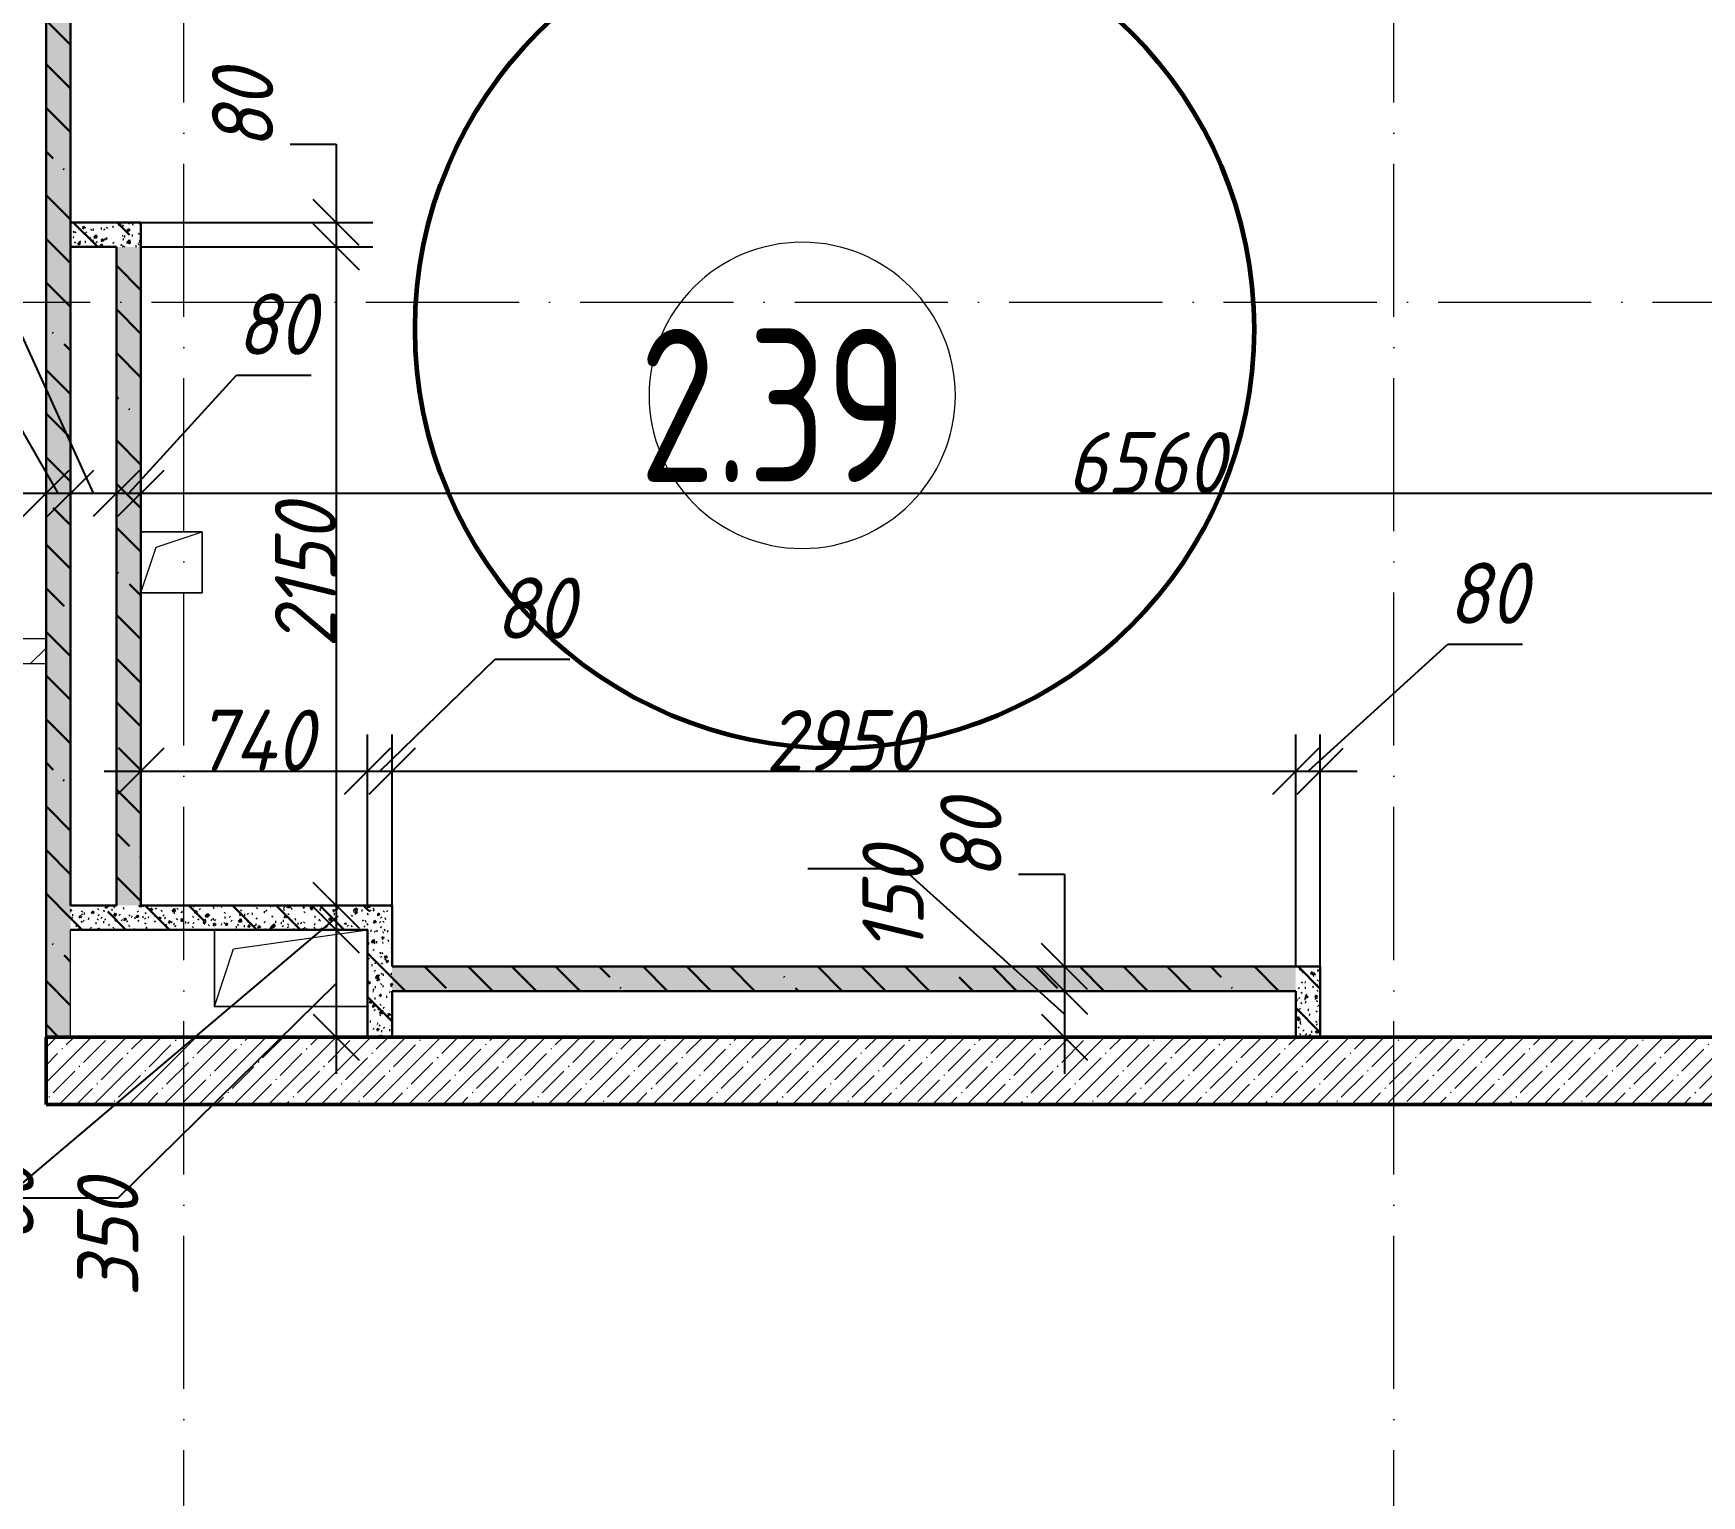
# Model space of a CAD drawing. Header units: millimetres. Extents: x -6064 to 178764, y -5836 to 29924.
# Drawn here: x 94169 to 99615, y 3903 to 8677 of the extents above; entities that cross this region are included whole.
import ezdxf

# ---------------------------------------------------------------- set-up
doc = ezdxf.new("R2010")
doc.units = ezdxf.units.MM
doc.linetypes.add('50_200_ШТРИХ_1Т_ш5_п1_п1_', pattern=[700, 500, -100, 0, -100])
for name, color, linetype, lineweight in [('0) ПГП', 1, 'Continuous', 30), ('A-AREA-IDEN', 7, 'Continuous', 9), ('A-FLOR', 7, 'Continuous', 9), ('A-GENM', 7, 'Continuous', 9), ('A-WALL-3', 7, 'Continuous', 50), ('A-WALL-PATT-1', 7, 'Continuous', 5), ('Оси-1', 7, '50_200_ШТРИХ_1Т_ш5_п1_п1_', 9)]:
    doc.layers.add(name, color=color, linetype=linetype, lineweight=lineweight)
doc.layers.add('A-ANNO-DIMS', color=7, linetype='Continuous')
for name, color, linetype, lineweight, true_color in [('A-WALL-FNSH-3', 7, 'Continuous', 13, 0x008000), ('A-WALL-FNSH-4', 7, 'Continuous', 13, 0x0070df), ('A-WALL-PATT-3', 7, 'Continuous', 5, 0x008000)]:
    doc.layers.add(name, color=color, linetype=linetype, lineweight=lineweight, true_color=true_color)
doc.styles.add('ISOCPEUR_I_2', font='isocpeui.ttf', dxfattribs={"width": 0.9, "height": 200})
doc.styles.add('СПДС', font='ГОСТ тип А.ttf', dxfattribs={"width": 0.9})
doc.dimstyles.new('ISO-2_0_0_9К_СРЕДНИЙ', dxfattribs={"dimscale": 304.8, "dimtxt": 199.196235, "dimasz": 0.492126, "dimexe": 0.393701, "dimexo": 0, "dimgap": 0, "dimtad": 1, "dimdec": 0, "dimzin": 0, "dimdsep": 46, "dimtxsty": 'ISOCPEUR_I_2', "dimblk1": 'OBLIQUE', "dimblk2": 'OBLIQUE', "dimsah": 1, "dimcen": 0.09, "dimdle": 0.393701, "dimazin": 0, "dimtfac": 1, "dimtdec": 4, "dimtix": 1, "dimtmove": 1, "dimatfit": 3, "dimfxl": 1, "dimtvp": 1, "dimtolj": 1, "dimtzin": 0, "dimarcsym": 2})
doc.dimstyles.new('ISO-2_0_0_9К_СРЕДНИЙ_2', dxfattribs={"dimscale": 304.8, "dimtxt": 199.196235, "dimasz": 0.492126, "dimexe": 0.393701, "dimexo": 0, "dimgap": 0, "dimtad": 1, "dimdec": 0, "dimzin": 0, "dimdsep": 46, "dimtxsty": 'ISOCPEUR_I_2', "dimblk1": 'OBLIQUE', "dimblk2": 'OBLIQUE', "dimsah": 1, "dimcen": 0.09, "dimdle": 0.393701, "dimazin": 0, "dimtfac": 1, "dimtdec": 4, "dimtix": 1, "dimtmove": 0, "dimatfit": 3, "dimfxl": 1, "dimtvp": 1, "dimtolj": 1, "dimtzin": 0, "dimarcsym": 2})
pattern_1 = [(50, (0, 0), (72.873764, -6.37607), [7.62, -83.82]), (355, (0, 0), (-14.09699, 76.422444), [6.096, -67.056]), (100.451, (6.07, -0.53), (58.776964, 70.04687), [6.476, -71.236]), (46.184, (0, 20.32), (108.43142, -16.81745), [11.43, -125.73]), (96.636, (9.04, 18.92), (94.961, 98.97089), [9.714, -106.854]), (351.184, (0, 20.32), (94.96227, 98.97018), [9.144, -100.584]), (21, (10.16, 15.24), (60.64565, -40.906537), [7.62, -83.82]), (326, (10.16, 15.24), (24.72083, 73.67493), [6.096, -67.056]), (71.451, (15.214, 11.83), (85.36689, 32.768737), [6.476, -71.236]), (37.5, (0, 0), (1.235525, 33.8224325), [3.353, -62.89, 3.353, -64.719, -67.31]), (37.5, (0, 0), (1.235525, 33.8224325), [-134.315, 3.353, -63.957]), (7.5, (0, 0), (26.728146, 40.072549), [3.353, -35.458, 3.353, -61.366, -25.654]), (7.5, (0, 0), (26.728146, 40.072549), [-103.53, 3.353, -22.301]), (327.5, (-22.657, 0), (54.2363175, -2.292117), [3.353, -22.047, 3.353, -75.895, -105.156]), (327.5, (-22.657, 0), (54.2363175, -2.292117), [-104.648, 3.353, -101.803]), (317.5, (-32.817, 0), (59.25158, 10.17014), [3.353, -29.667, 3.353, -49.276, -74.676]), (317.5, (-32.817, 0), (59.25158, 10.17014), [-85.649, 3.353, -71.323])]
pattern_2 = [(135, (0, 0), (-142.5612, -142.5612), []), (135, (142.56, 0), (-142.5612, -142.5612), [252.016, -50.403, 3.353, -47.05])]

# ---------------------------------------------------------------- blocks, each defined once
blk = doc.blocks.new('AR_Отверстие прямоугольное _в плите_ - AR_Отверстие прямоугольное _в плите_-V75-АР1_1_Кладочный план 2 этажа')
at = {"layer": 'A-GENM'}
for p, q in [((-250, 125), (-250, -125)), ((-187.5, 62.5), (250, 125)), ((-250, -125), (-187.5, 62.5)), ((-250, -125), (250, -125))]:
    blk.add_line(p, q, dxfattribs=at)
blk = doc.blocks.new('AR_Отверстие прямоугольное _в плите_ - AR_Отверстие прямоугольное _в плите_-V80-АР1_1_Кладочный план 2 этажа')
at = {"layer": 'A-GENM'}
for p, q in [((100, 100), (-100, 100)), ((-50, 50), (100, 100)), ((100, -100), (100, 100)), ((-100, -100), (-50, 50)), ((-100, -100), (100, -100))]:
    blk.add_line(p, q, dxfattribs=at)
blk = doc.blocks.new('_Oblique')
at = {"color": 0, "linetype": 'ByBlock', "lineweight": -2}
blk.add_line((-0.5, -0.5), (0.5, 0.5), dxfattribs=at)
blk = doc.blocks.new('DIMBLOCK11-АР1_1_Кладочный план 2 этажа')
at = {"layer": 'A-ANNO-DIMS', "color": 0, "lineweight": -2, "transparency": 16777216}
for p, q in [((92410, 7281.5), (92410, 7055.4)), ((94210, 7281.5), (94210, 7055.4)), ((92290, 7175.4), (94330, 7175.4))]:
    blk.add_line(p, q, dxfattribs=at)
at = {"layer": 'Defpoints', "color": 0, "transparency": 16777216}
for p in [(92410, 7281.5), (94210, 7281.5), (94210, 7175.4)]:
    blk.add_point(p, dxfattribs=at)
at = {"layer": 'A-ANNO-DIMS', "color": 0, "lineweight": -2, "transparency": 16777216, "xscale": 150, "yscale": 150, "zscale": 150, "rotation": 180}
blk.add_blockref('_Oblique', (92410, 7175.4), dxfattribs=at)
at = {"layer": 'A-ANNO-DIMS', "color": 0, "lineweight": -2, "transparency": 16777216, "xscale": 150, "yscale": 150, "zscale": 150}
blk.add_blockref('_Oblique', (94210, 7175.4), dxfattribs=at)
at = {"layer": 'A-ANNO-DIMS', "color": 0, "transparency": 16777216, "insert": (93310, 7275.4), "char_height": 200, "width": 560.814, "attachment_point": 5, "style": 'ISOCPEUR_I_2'}
blk.add_mtext('\\A1;1800', dxfattribs=at)
blk = doc.blocks.new('DIMBLOCK12-АР1_1_Кладочный план 2 этажа')
at = {"layer": 'A-ANNO-DIMS', "color": 0, "lineweight": -2, "transparency": 16777216}
for p, q in [((94007.9, 7597.1), (93764.1, 7597.1)), ((94250, 7175.4), (94007.9, 7597.1)), ((94210, 7281.5), (94210, 7055.4)), ((94290, 7281.5), (94290, 7055.4)), ((94090, 7175.4), (94410, 7175.4))]:
    blk.add_line(p, q, dxfattribs=at)
at = {"layer": 'Defpoints', "color": 0, "transparency": 16777216}
for p in [(94210, 7281.5), (94290, 7281.5), (94290, 7175.4)]:
    blk.add_point(p, dxfattribs=at)
at = {"layer": 'A-ANNO-DIMS', "color": 0, "lineweight": -2, "transparency": 16777216, "xscale": 150, "yscale": 150, "zscale": 150, "rotation": 180}
blk.add_blockref('_Oblique', (94210, 7175.4), dxfattribs=at)
at = {"layer": 'A-ANNO-DIMS', "color": 0, "lineweight": -2, "transparency": 16777216, "xscale": 150, "yscale": 150, "zscale": 150}
blk.add_blockref('_Oblique', (94290, 7175.4), dxfattribs=at)
at = {"layer": 'A-ANNO-DIMS', "color": 0, "transparency": 16777216, "insert": (93704.5, 7863.8), "char_height": 200, "width": 303.391, "attachment_point": 1, "line_spacing_factor": 1.149209, "style": 'ISOCPEUR_I_2'}
blk.add_mtext('\\A1;80', dxfattribs=at)
blk = doc.blocks.new('DIMBLOCK13-АР1_1_Кладочный план 2 этажа')
at = {"layer": 'A-ANNO-DIMS', "color": 0, "lineweight": -2, "transparency": 16777216}
for p, q in [((94005.6, 7968), (93693.9, 7968)), ((94365, 7175.4), (94005.6, 7968)), ((94290, 7281.5), (94290, 7055.4)), ((94440, 7281.5), (94440, 7055.4)), ((94170, 7175.4), (94560, 7175.4))]:
    blk.add_line(p, q, dxfattribs=at)
at = {"layer": 'Defpoints', "color": 0, "transparency": 16777216}
for p in [(94290, 7281.5), (94440, 7281.5), (94440, 7175.4)]:
    blk.add_point(p, dxfattribs=at)
at = {"layer": 'A-ANNO-DIMS', "color": 0, "lineweight": -2, "transparency": 16777216, "xscale": 150, "yscale": 150, "zscale": 150, "rotation": 180}
blk.add_blockref('_Oblique', (94290, 7175.4), dxfattribs=at)
at = {"layer": 'A-ANNO-DIMS', "color": 0, "lineweight": -2, "transparency": 16777216, "xscale": 150, "yscale": 150, "zscale": 150}
blk.add_blockref('_Oblique', (94440, 7175.4), dxfattribs=at)
at = {"layer": 'A-ANNO-DIMS', "color": 0, "transparency": 16777216, "insert": (93596.5, 8234.7), "char_height": 200, "width": 409.118, "attachment_point": 1, "line_spacing_factor": 1.149209, "style": 'ISOCPEUR_I_2'}
blk.add_mtext('\\A1;150', dxfattribs=at)
blk = doc.blocks.new('DIMBLOCK14-АР1_1_Кладочный план 2 этажа')
at = {"layer": 'A-ANNO-DIMS', "color": 0, "lineweight": -2, "transparency": 16777216}
for p, q in [((94480, 7175.4), (94832.2, 7561.1)), ((94832.2, 7561.1), (95076, 7561.1)), ((94440, 7281.5), (94440, 7055.4)), ((94520, 7281.5), (94520, 7055.4)), ((94320, 7175.4), (94640, 7175.4))]:
    blk.add_line(p, q, dxfattribs=at)
at = {"layer": 'Defpoints', "color": 0, "transparency": 16777216}
for p in [(94440, 7281.5), (94520, 7281.5), (94520, 7175.4)]:
    blk.add_point(p, dxfattribs=at)
at = {"layer": 'A-ANNO-DIMS', "color": 0, "lineweight": -2, "transparency": 16777216, "xscale": 150, "yscale": 150, "zscale": 150, "rotation": 180}
blk.add_blockref('_Oblique', (94440, 7175.4), dxfattribs=at)
at = {"layer": 'A-ANNO-DIMS', "color": 0, "lineweight": -2, "transparency": 16777216, "xscale": 150, "yscale": 150, "zscale": 150}
blk.add_blockref('_Oblique', (94520, 7175.4), dxfattribs=at)
at = {"layer": 'A-ANNO-DIMS', "color": 0, "transparency": 16777216, "insert": (94832.2, 7827.8), "char_height": 200, "width": 303.391, "attachment_point": 1, "line_spacing_factor": 1.149209, "style": 'ISOCPEUR_I_2'}
blk.add_mtext('\\A1;80', dxfattribs=at)
blk = doc.blocks.new('DIMBLOCK15-АР1_1_Кладочный план 2 этажа')
at = {"layer": 'A-ANNO-DIMS', "color": 0, "lineweight": -2, "transparency": 16777216}
for p, q in [((94520, 7281.5), (94520, 7055.4)), ((101080, 7281.5), (101080, 7055.4)), ((94400, 7175.4), (101200, 7175.4))]:
    blk.add_line(p, q, dxfattribs=at)
at = {"layer": 'Defpoints', "color": 0, "transparency": 16777216}
for p in [(94520, 7281.5), (101080, 7281.5), (101080, 7175.4)]:
    blk.add_point(p, dxfattribs=at)
at = {"layer": 'A-ANNO-DIMS', "color": 0, "lineweight": -2, "transparency": 16777216, "xscale": 150, "yscale": 150, "zscale": 150, "rotation": 180}
blk.add_blockref('_Oblique', (94520, 7175.4), dxfattribs=at)
at = {"layer": 'A-ANNO-DIMS', "color": 0, "lineweight": -2, "transparency": 16777216, "xscale": 150, "yscale": 150, "zscale": 150}
blk.add_blockref('_Oblique', (101080, 7175.4), dxfattribs=at)
at = {"layer": 'A-ANNO-DIMS', "color": 0, "transparency": 16777216, "insert": (97800, 7275.4), "char_height": 200, "width": 606.782, "attachment_point": 5, "style": 'ISOCPEUR_I_2'}
blk.add_mtext('\\A1;6560', dxfattribs=at)
blk = doc.blocks.new('DIMBLOCK19-АР1_1_Кладочный план 2 этажа')
at = {"layer": 'A-ANNO-DIMS', "color": 0, "lineweight": -2, "transparency": 16777216}
for p, q in [((94520, 6373.8), (94520, 6147.7)), ((95260, 5833), (95260, 6387.7)), ((94400, 6267.7), (95380, 6267.7))]:
    blk.add_line(p, q, dxfattribs=at)
at = {"layer": 'Defpoints', "color": 0, "transparency": 16777216}
for p in [(94520, 6373.8), (95260, 6267.7), (95260, 5833)]:
    blk.add_point(p, dxfattribs=at)
at = {"layer": 'A-ANNO-DIMS', "color": 0, "lineweight": -2, "transparency": 16777216, "xscale": 150, "yscale": 150, "zscale": 150, "rotation": 180}
blk.add_blockref('_Oblique', (94520, 6267.7), dxfattribs=at)
at = {"layer": 'A-ANNO-DIMS', "color": 0, "lineweight": -2, "transparency": 16777216, "xscale": 150, "yscale": 150, "zscale": 150}
blk.add_blockref('_Oblique', (95260, 6267.7), dxfattribs=at)
at = {"layer": 'A-ANNO-DIMS', "color": 0, "transparency": 16777216, "insert": (94890, 6369), "char_height": 200, "width": 473.474, "attachment_point": 5, "style": 'ISOCPEUR_I_2'}
blk.add_mtext('\\A1;740', dxfattribs=at)
blk = doc.blocks.new('DIMBLOCK20-АР1_1_Кладочный план 2 этажа')
at = {"layer": 'A-ANNO-DIMS', "color": 0, "lineweight": -2, "transparency": 16777216}
for p, q in [((95300, 6267.7), (95676, 6633.7)), ((95676, 6633.7), (95919.8, 6633.7)), ((95260, 5833), (95260, 6387.7)), ((95340, 5830), (95340, 6387.7)), ((95140, 6267.7), (95460, 6267.7))]:
    blk.add_line(p, q, dxfattribs=at)
at = {"layer": 'Defpoints', "color": 0, "transparency": 16777216}
for p in [(95340, 6267.7), (95260, 5833), (95340, 5830)]:
    blk.add_point(p, dxfattribs=at)
at = {"layer": 'A-ANNO-DIMS', "color": 0, "lineweight": -2, "transparency": 16777216, "xscale": 150, "yscale": 150, "zscale": 150, "rotation": 180}
blk.add_blockref('_Oblique', (95260, 6267.7), dxfattribs=at)
at = {"layer": 'A-ANNO-DIMS', "color": 0, "lineweight": -2, "transparency": 16777216, "xscale": 150, "yscale": 150, "zscale": 150}
blk.add_blockref('_Oblique', (95340, 6267.7), dxfattribs=at)
at = {"layer": 'A-ANNO-DIMS', "color": 0, "transparency": 16777216, "insert": (95676, 6900.4), "char_height": 200, "width": 303.391, "attachment_point": 1, "line_spacing_factor": 1.149209, "style": 'ISOCPEUR_I_2'}
blk.add_mtext('\\A1;80', dxfattribs=at)
blk = doc.blocks.new('DIMBLOCK21-АР1_1_Кладочный план 2 этажа')
at = {"layer": 'A-ANNO-DIMS', "color": 0, "lineweight": -2, "transparency": 16777216}
for p, q in [((95340, 5830), (95340, 6387.7)), ((98290, 5633), (98290, 6387.7)), ((95220, 6267.7), (98410, 6267.7))]:
    blk.add_line(p, q, dxfattribs=at)
at = {"layer": 'Defpoints', "color": 0, "transparency": 16777216}
for p in [(98290, 6267.7), (95340, 5830), (98290, 5633)]:
    blk.add_point(p, dxfattribs=at)
at = {"layer": 'A-ANNO-DIMS', "color": 0, "lineweight": -2, "transparency": 16777216, "xscale": 150, "yscale": 150, "zscale": 150, "rotation": 180}
blk.add_blockref('_Oblique', (95340, 6267.7), dxfattribs=at)
at = {"layer": 'A-ANNO-DIMS', "color": 0, "lineweight": -2, "transparency": 16777216, "xscale": 150, "yscale": 150, "zscale": 150}
blk.add_blockref('_Oblique', (98290, 6267.7), dxfattribs=at)
at = {"layer": 'A-ANNO-DIMS', "color": 0, "transparency": 16777216, "insert": (96815, 6367.7), "char_height": 200, "width": 606.782, "attachment_point": 5, "style": 'ISOCPEUR_I_2'}
blk.add_mtext('\\A1;2950', dxfattribs=at)
blk = doc.blocks.new('DIMBLOCK22-АР1_1_Кладочный план 2 этажа')
at = {"layer": 'A-ANNO-DIMS', "color": 0, "lineweight": -2, "transparency": 16777216}
for p, q in [((98330, 6267.7), (98786.8, 6682.5)), ((98786.8, 6682.5), (99030.7, 6682.5)), ((98290, 5633), (98290, 6387.7)), ((98370, 5630), (98370, 6387.7)), ((98170, 6267.7), (98490, 6267.7))]:
    blk.add_line(p, q, dxfattribs=at)
at = {"layer": 'Defpoints', "color": 0, "transparency": 16777216}
for p in [(98370, 6267.7), (98290, 5633), (98370, 5630)]:
    blk.add_point(p, dxfattribs=at)
at = {"layer": 'A-ANNO-DIMS', "color": 0, "lineweight": -2, "transparency": 16777216, "xscale": 150, "yscale": 150, "zscale": 150, "rotation": 180}
blk.add_blockref('_Oblique', (98290, 6267.7), dxfattribs=at)
at = {"layer": 'A-ANNO-DIMS', "color": 0, "lineweight": -2, "transparency": 16777216, "xscale": 150, "yscale": 150, "zscale": 150}
blk.add_blockref('_Oblique', (98370, 6267.7), dxfattribs=at)
at = {"layer": 'A-ANNO-DIMS', "color": 0, "transparency": 16777216, "insert": (98786.8, 6949.2), "char_height": 200, "width": 303.391, "attachment_point": 1, "line_spacing_factor": 1.149209, "style": 'ISOCPEUR_I_2'}
blk.add_mtext('\\A1;80', dxfattribs=at)
blk = doc.blocks.new('DIMBLOCK23-АР1_1_Кладочный план 2 этажа')
at = {"layer": 'A-ANNO-DIMS', "color": 0, "lineweight": -2, "transparency": 16777216}
for p, q in [((95007.1, 8315.8), (95157.1, 8315.8)), ((95157.1, 8315.8), (95157.1, 8060)), ((95157.1, 8180), (95157.1, 7860)), ((94520, 8060), (95277.1, 8060)), ((94523, 7980), (95277.1, 7980))]:
    blk.add_line(p, q, dxfattribs=at)
at = {"layer": 'Defpoints', "color": 0, "transparency": 16777216}
for p in [(94520, 8060), (94523, 7980), (95157.1, 7980)]:
    blk.add_point(p, dxfattribs=at)
at = {"layer": 'A-ANNO-DIMS', "color": 0, "lineweight": -2, "transparency": 16777216, "xscale": 150, "yscale": 150, "zscale": 150}
for p, rotation in [((95157.1, 8060), 90), ((95157.1, 7980), 270)]:
    blk.add_blockref('_Oblique', p, dxfattribs=dict(at, rotation=rotation))
at = {"layer": 'A-ANNO-DIMS', "color": 0, "transparency": 16777216, "insert": (94751.9, 8297.5), "char_height": 200, "width": 303.391, "attachment_point": 1, "rotation": 90, "line_spacing_factor": 1.149209, "style": 'ISOCPEUR_I_2'}
blk.add_mtext('\\A1;80', dxfattribs=at)
blk = doc.blocks.new('DIMBLOCK24-АР1_1_Кладочный план 2 этажа')
at = {"layer": 'A-ANNO-DIMS', "color": 0, "lineweight": -2, "transparency": 16777216}
for p, q in [((95157.1, 8100), (95157.1, 5710)), ((94523, 7980), (95277.1, 7980)), ((95260.1, 5830), (95037.1, 5830))]:
    blk.add_line(p, q, dxfattribs=at)
at = {"layer": 'Defpoints', "color": 0, "transparency": 16777216}
for p in [(94523, 7980), (95157.1, 5830), (95260.1, 5830)]:
    blk.add_point(p, dxfattribs=at)
at = {"layer": 'A-ANNO-DIMS', "color": 0, "lineweight": -2, "transparency": 16777216, "xscale": 150, "yscale": 150, "zscale": 150}
for p, rotation in [((95157.1, 7980), 90), ((95157.1, 5830), 270)]:
    blk.add_blockref('_Oblique', p, dxfattribs=dict(at, rotation=rotation))
at = {"layer": 'A-ANNO-DIMS', "color": 0, "transparency": 16777216, "insert": (95057.1, 6905), "char_height": 200, "width": 560.814, "attachment_point": 5, "rotation": 90, "style": 'ISOCPEUR_I_2'}
blk.add_mtext('\\A1;2150', dxfattribs=at)
blk = doc.blocks.new('DIMBLOCK25-АР1_1_Кладочный план 2 этажа')
at = {"layer": 'A-ANNO-DIMS', "color": 0, "lineweight": -2, "transparency": 16777216}
for p, q in [((95157.1, 5950), (95157.1, 5630)), ((95260.1, 5830), (95037.1, 5830)), ((95157.1, 5790), (94103.6, 4899)), ((95260.1, 5750), (95037.1, 5750)), ((94103.6, 4899), (93859.8, 4899))]:
    blk.add_line(p, q, dxfattribs=at)
at = {"layer": 'Defpoints', "color": 0, "transparency": 16777216}
for p in [(95260.1, 5830), (95157.1, 5750), (95260.1, 5750)]:
    blk.add_point(p, dxfattribs=at)
at = {"layer": 'A-ANNO-DIMS', "color": 0, "lineweight": -2, "transparency": 16777216, "xscale": 150, "yscale": 150, "zscale": 150}
for p, rotation in [((95157.1, 5830), 90), ((95157.1, 5750), 270)]:
    blk.add_blockref('_Oblique', p, dxfattribs=dict(at, rotation=rotation))
at = {"layer": 'A-ANNO-DIMS', "color": 0, "transparency": 16777216, "insert": (93970.3, 4729), "char_height": 200, "width": 303.391, "attachment_point": 1, "rotation": 90, "line_spacing_factor": 1.149209, "style": 'ISOCPEUR_I_2'}
blk.add_mtext('\\A1;80', dxfattribs=at)
blk = doc.blocks.new('DIMBLOCK26-АР1_1_Кладочный план 2 этажа')
at = {"layer": 'A-ANNO-DIMS', "color": 0, "lineweight": -2, "transparency": 16777216}
for p, q in [((95157.1, 5870), (95157.1, 5280)), ((95260.1, 5750), (95037.1, 5750)), ((95157.1, 5575), (94444.9, 4873.7)), ((95263.2, 5400), (95037.1, 5400)), ((94444.9, 4873.7), (94062.6, 4873.7))]:
    blk.add_line(p, q, dxfattribs=at)
at = {"layer": 'Defpoints', "color": 0, "transparency": 16777216}
for p in [(95260.1, 5750), (95157.1, 5400), (95263.2, 5400)]:
    blk.add_point(p, dxfattribs=at)
at = {"layer": 'A-ANNO-DIMS', "color": 0, "lineweight": -2, "transparency": 16777216, "xscale": 150, "yscale": 150, "zscale": 150}
for p, rotation in [((95157.1, 5750), 90), ((95157.1, 5400), 270)]:
    blk.add_blockref('_Oblique', p, dxfattribs=dict(at, rotation=rotation))
at = {"layer": 'A-ANNO-DIMS', "color": 0, "transparency": 16777216, "insert": (94311.6, 4552), "char_height": 200, "width": 455.087, "attachment_point": 1, "rotation": 90, "line_spacing_factor": 1.149209, "style": 'ISOCPEUR_I_2'}
blk.add_mtext('\\A1;350', dxfattribs=at)
blk = doc.blocks.new('DIMBLOCK517-АР1_1_Кладочный план 2 этажа')
at = {"layer": 'A-ANNO-DIMS', "color": 0, "lineweight": -2, "transparency": 16777216}
for p, q in [((97384.7, 5932), (97534.7, 5932)), ((97534.7, 5932), (97534.7, 5630)), ((97534.7, 5750), (97534.7, 5430)), ((97640.8, 5630), (97414.7, 5630)), ((97640.8, 5550), (97414.7, 5550))]:
    blk.add_line(p, q, dxfattribs=at)
at = {"layer": 'Defpoints', "color": 0, "transparency": 16777216}
for p in [(97640.8, 5630), (97534.7, 5550), (97640.8, 5550)]:
    blk.add_point(p, dxfattribs=at)
at = {"layer": 'A-ANNO-DIMS', "color": 0, "lineweight": -2, "transparency": 16777216, "xscale": 150, "yscale": 150, "zscale": 150}
for p, rotation in [((97534.7, 5630), 90), ((97534.7, 5550), 270)]:
    blk.add_blockref('_Oblique', p, dxfattribs=dict(at, rotation=rotation))
at = {"layer": 'A-ANNO-DIMS', "color": 0, "transparency": 16777216, "insert": (97129.5, 5913.7), "char_height": 200, "width": 303.391, "attachment_point": 1, "rotation": 90, "line_spacing_factor": 1.149209, "style": 'ISOCPEUR_I_2'}
blk.add_mtext('\\A1;80', dxfattribs=at)
blk = doc.blocks.new('DIMBLOCK518-АР1_1_Кладочный план 2 этажа')
at = {"layer": 'A-ANNO-DIMS', "color": 0, "lineweight": -2, "transparency": 16777216}
for p, q in [((97008.6, 5949), (96696.9, 5949)), ((97534.7, 5475), (97008.6, 5949)), ((97534.7, 5670), (97534.7, 5280)), ((97640.8, 5550), (97414.7, 5550)), ((97640.8, 5400), (97414.7, 5400))]:
    blk.add_line(p, q, dxfattribs=at)
at = {"layer": 'Defpoints', "color": 0, "transparency": 16777216}
for p in [(97640.8, 5550), (97534.7, 5400), (97640.8, 5400)]:
    blk.add_point(p, dxfattribs=at)
at = {"layer": 'A-ANNO-DIMS', "color": 0, "lineweight": -2, "transparency": 16777216, "xscale": 150, "yscale": 150, "zscale": 150}
for p, rotation in [((97534.7, 5550), 90), ((97534.7, 5400), 270)]:
    blk.add_blockref('_Oblique', p, dxfattribs=dict(at, rotation=rotation))
at = {"layer": 'A-ANNO-DIMS', "color": 0, "transparency": 16777216, "insert": (96875.3, 5673.2), "char_height": 200, "width": 409.118, "attachment_point": 1, "rotation": 90, "line_spacing_factor": 1.149209, "style": 'ISOCPEUR_I_2'}
blk.add_mtext('\\A1;150', dxfattribs=at)
blk = doc.blocks.new('Марка_Помещения - Номер-25198446-Объем проектирования 2 этажа')
at = {"layer": 'A-AREA-IDEN'}
for start, end in [(360, 180), (180, 360)]:
    blk.add_arc((0, 0), 2.5, start, end, dxfattribs=at)

msp = doc.modelspace()

# ---------------------------------------------------------------- hatches: boundary and pattern name
at = {"layer": '0) ПГП'}
h = msp.add_hatch(dxfattribs=at)
h.set_pattern_fill('FP_25', color=256, style=0, pattern_type=2)
h.set_pattern_definition(pattern_1)
h.paths.add_polyline_path([(94210, 5400), (94290, 5400), (94290, 10380), (94210, 10380), (94210, 6533.9)], flags=0)
h = msp.add_hatch(dxfattribs=at)
h.set_pattern_fill('FP_26', color=256, style=0, pattern_type=2)
h.set_pattern_definition(pattern_2)
h.paths.add_polyline_path([(94210, 5400), (94290, 5400), (94290, 10380), (94210, 10380), (94210, 6533.9)], flags=0)
h = msp.add_hatch(dxfattribs=at)
h.set_pattern_fill('FP_25', color=256, style=0, pattern_type=2)
h.set_pattern_definition(pattern_1)
h.paths.add_polyline_path([(94520, 7980), (94520, 8060), (94290, 8060), (94290, 7980), (94440, 7980)], flags=0)
h = msp.add_hatch(dxfattribs=at)
h.set_pattern_fill('FP_26', color=256, style=0, pattern_type=2)
h.set_pattern_definition(pattern_2)
h.paths.add_polyline_path([(94520, 7980), (94520, 8060), (94290, 8060), (94290, 7980), (94440, 7980)], flags=0)
h = msp.add_hatch(dxfattribs=at)
h.set_pattern_fill('FP_25', color=256, style=0, pattern_type=2)
h.set_pattern_definition(pattern_1)
h.paths.add_polyline_path([(94440, 5830), (94520, 5830), (94520, 7980), (94440, 7980), (94440, 6533.9)], flags=0)
h = msp.add_hatch(dxfattribs=at)
h.set_pattern_fill('FP_26', color=256, style=0, pattern_type=2)
h.set_pattern_definition(pattern_2)
h.paths.add_polyline_path([(94440, 5830), (94520, 5830), (94520, 7980), (94440, 7980), (94440, 6533.9)], flags=0)
h = msp.add_hatch(dxfattribs=at)
h.set_pattern_fill('FP_25', color=256, style=0, pattern_type=2)
h.set_pattern_definition(pattern_1)
h.paths.add_polyline_path([(94290, 5750), (95260, 5750), (95260, 5830), (94290, 5830)], flags=0)
h = msp.add_hatch(dxfattribs=at)
h.set_pattern_fill('FP_26', color=256, style=0, pattern_type=2)
h.set_pattern_definition(pattern_2)
h.paths.add_polyline_path([(94290, 5750), (95260, 5750), (95260, 5830), (94290, 5830)], flags=0)
h = msp.add_hatch(dxfattribs=at)
h.set_pattern_fill('FP_25', color=256, style=0, pattern_type=2)
h.set_pattern_definition(pattern_1)
h.paths.add_polyline_path([(95340, 5400), (95340, 5830), (95260, 5830), (95260, 5400)], flags=0)
h = msp.add_hatch(dxfattribs=at)
h.set_pattern_fill('FP_26', color=256, style=0, pattern_type=2)
h.set_pattern_definition(pattern_2)
h.paths.add_polyline_path([(95340, 5400), (95340, 5830), (95260, 5830), (95260, 5400)], flags=0)
h = msp.add_hatch(dxfattribs=at)
h.set_pattern_fill('FP_25', color=256, style=0, pattern_type=2)
h.set_pattern_definition(pattern_1)
h.paths.add_polyline_path([(95340, 5550), (98290, 5550), (98290, 5630), (95340, 5630)], flags=0)
h = msp.add_hatch(dxfattribs=at)
h.set_pattern_fill('FP_26', color=256, style=0, pattern_type=2)
h.set_pattern_definition(pattern_2)
h.paths.add_polyline_path([(95340, 5550), (98290, 5550), (98290, 5630), (95340, 5630)], flags=0)
h = msp.add_hatch(dxfattribs=at)
h.set_pattern_fill('FP_25', color=256, style=0, pattern_type=2)
h.set_pattern_definition(pattern_1)
h.paths.add_polyline_path([(98370, 5400), (98370, 5630), (98290, 5630), (98290, 5400)], flags=0)
h = msp.add_hatch(dxfattribs=at)
h.set_pattern_fill('FP_26', color=256, style=0, pattern_type=2)
h.set_pattern_definition(pattern_2)
h.paths.add_polyline_path([(98370, 5400), (98370, 5630), (98290, 5630), (98290, 5400)], flags=0)
at = {"layer": 'A-WALL-PATT-1'}
h = msp.add_hatch(dxfattribs=at)
h.set_pattern_fill('FP_7', color=256, style=0, pattern_type=2)
h.set_pattern_definition([(45, (0, 0), (-57.024626, 57.024626), []), (45, (57.025, 0), (-57.024626, 57.024626), [100.806, -20.161, 3.353, -16.808])])
h.paths.add_polyline_path([(96433.1, 5180), (99720, 5180), (99720, 5400), (94210, 5400), (94210, 5180)], flags=0)
h.paths.add_polyline_path([(101610, 5180), (101610, 5400), (100770, 5400), (100770, 5180)], flags=0)
at = {"layer": 'A-WALL-PATT-3'}
h = msp.add_hatch(dxfattribs=at)
h.set_pattern_fill('FP_24', color=256, style=0, pattern_type=2)
h.set_pattern_definition([(45, (0, 0), (-70.71068, 70.71068), [])])
h.paths.add_polyline_path([(94210, 6620), (94210, 6700), (93450, 6700), (93450, 6692.6), (93414.5, 6692.6), (93414.5, 6627.4), (93450, 6627.4), (93450, 6620)], flags=0)
h.paths.add_polyline_path([(92030, 6620), (92420, 6620), (92420, 6627.4), (92455.5, 6627.4), (92455.5, 6692.6), (92420, 6692.6), (92420, 6700), (92030, 6700)], flags=0)

# ---------------------------------------------------------------- linework, layer by layer
at = {"color": 6, "lineweight": 60}
msp.add_circle((96784.4, 7712.1), 1369.4, dxfattribs=at)
at = {"layer": '0) ПГП'}
for p, q in [((94210, 10380), (94210, 5400)), ((94290, 5830), (94290, 10000)), ((94520, 8060), (94290, 8060)), ((94520, 5830), (94520, 8060)), ((94290, 7980), (94440, 7980)), ((94440, 7980), (94440, 5830)), ((94440, 5830), (94290, 5830)), ((95340, 5830), (94520, 5830)), ((95340, 5630), (95340, 5830)), ((94290, 5750), (95260, 5750)), ((95260, 5750), (95260, 5400)), ((98370, 5630), (95340, 5630)), ((98370, 5400), (98370, 5630)), ((95340, 5550), (98290, 5550)), ((95340, 5400), (95340, 5550)), ((98290, 5550), (98290, 5400))]:
    msp.add_line(p, q, dxfattribs=at)
at = {"layer": 'A-FLOR'}
for p, q in [((94520, 7050), (94720, 7050)), ((94720, 7050), (94720, 6850)), ((94720, 6850), (94520, 6850)), ((94760, 5500), (94760, 5750)), ((95260, 5500), (94760, 5500))]:
    msp.add_line(p, q, dxfattribs=at)
at = {"layer": 'A-WALL-3'}
for p, q in [((99720, 5400), (94210, 5400)), ((94210, 5400), (94210, 5180)), ((94210, 5180), (99720, 5180))]:
    msp.add_line(p, q, dxfattribs=at)
at = {"layer": 'A-WALL-FNSH-3'}
for p, q in [((94210, 6700), (93450, 6700)), ((93450, 6620), (94210, 6620))]:
    msp.add_line(p, q, dxfattribs=at)
at = {"layer": 'A-WALL-FNSH-4'}
msp.add_line((94290, 5400), (94290, 5750), dxfattribs=at)
at = {"layer": 'Оси-1'}
for p, q in [((94660, -4150), (94660, 28636.9)), ((98610, -4150), (98610, 28636.9)), ((-4160, 7800), (125951.6, 7800))]:
    msp.add_line(p, q, dxfattribs=at)

# ---------------------------------------------------------------- block references
at = {"layer": '0) ПГП'}
msp.add_blockref('AR_Отверстие прямоугольное _в плите_ - AR_Отверстие прямоугольное _в плите_-V75-АР1_1_Кладочный план 2 этажа', (95010, 5625), dxfattribs=at)
at = {"layer": 'A-AREA-IDEN', "xscale": 199.9999999999999, "yscale": 199.9999999999999, "zscale": 199.9999999999999}
msp.add_blockref('Марка_Помещения - Номер-25198446-Объем проектирования 2 этажа', (96678.7, 7495.3), dxfattribs=at)
at = {"layer": 'A-GENM'}
msp.add_blockref('AR_Отверстие прямоугольное _в плите_ - AR_Отверстие прямоугольное _в плите_-V80-АР1_1_Кладочный план 2 этажа', (94620, 6950), dxfattribs=at)

# ---------------------------------------------------------------- texts
at = {"layer": 'A-AREA-IDEN', "insert": (96147.3, 7712.4), "char_height": 500, "width": 1327.594, "attachment_point": 1, "style": 'СПДС'}
msp.add_mtext('2.39', dxfattribs=at)

# ---------------------------------------------------------------- dimensions: what is measured, and where the dimension line sits
at = {"layer": 'A-ANNO-DIMS'}
for base, p1, p2, override, picture, middle in [((95157.1, 7980), (94520, 8060), (94523, 7980), {"dimpost": '<>', "dimfxl": 80.058043}, 'DIMBLOCK23-АР1_1_Кладочный план 2 этажа', (95029.2, 8315.8)), ((97534.7, 5550), (97640.8, 5630), (97640.8, 5550), {"dimpost": '<>', "dimfxl": 80}, 'DIMBLOCK517-АР1_1_Кладочный план 2 этажа', (97406.8, 5932)), ((97534.7, 5400), (97640.8, 5550), (97640.8, 5400), {"dimpost": '<>', "dimfxl": 149.999958}, 'DIMBLOCK518-АР1_1_Кладочный план 2 этажа', (97008.6, 5949)), ((95157.1, 5750), (95260.1, 5830), (95260.1, 5750), {"dimpost": '<>', "dimfxl": 80}, 'DIMBLOCK25-АР1_1_Кладочный план 2 этажа', (94103.6, 4899)), ((95157.1, 5400), (95260.1, 5750), (95263.2, 5400), {"dimpost": '<>', "dimfxl": 350.013272}, 'DIMBLOCK26-АР1_1_Кладочный план 2 этажа', (94444.9, 4873.7))]:
    dim = msp.add_linear_dim(base=base, p1=p1, p2=p2, angle=90, dimstyle='ISO-2_0_0_9К_СРЕДНИЙ', override=override, dxfattribs=at)
    dim.commit()
    dim.dimension.update_dxf_attribs({"geometry": picture, "text_midpoint": middle, "dimtype": 160, "text_rotation": 90})
for base, p1, p2, override, picture, middle in [((94440, 7175.4), (94290, 7281.5), (94440, 7281.5), {"dimpost": '<>', "dimfxl": 150.00006}, 'DIMBLOCK13-АР1_1_Кладочный план 2 этажа', (94005.6, 7968)), ((94290, 7175.4), (94210, 7281.5), (94290, 7281.5), {"dimpost": '<>', "dimfxl": 80}, 'DIMBLOCK12-АР1_1_Кладочный план 2 этажа', (94007.9, 7597.1)), ((94520, 7175.4), (94440, 7281.5), (94520, 7281.5), {"dimpost": '<>', "dimfxl": 80}, 'DIMBLOCK14-АР1_1_Кладочный план 2 этажа', (94832.2, 7561.1)), ((98370, 6267.7), (98290, 5633), (98370, 5630), {"dimpost": '<>', "dimfxl": 80.058043}, 'DIMBLOCK22-АР1_1_Кладочный план 2 этажа', (98786.8, 6682.5)), ((95340, 6267.7), (95260, 5833), (95340, 5830), {"dimpost": '<>', "dimfxl": 80.058043}, 'DIMBLOCK20-АР1_1_Кладочный план 2 этажа', (95676, 6633.7))]:
    dim = msp.add_linear_dim(base=base, p1=p1, p2=p2, dimstyle='ISO-2_0_0_9К_СРЕДНИЙ', override=override, dxfattribs=at)
    dim.commit()
    dim.dimension.update_dxf_attribs({"geometry": picture, "text_midpoint": middle, "dimtype": 160})
dim = msp.add_linear_dim(base=(95157.1, 5830), p1=(94523, 7980), p2=(95260.1, 5830), angle=90, dimstyle='ISO-2_0_0_9К_СРЕДНИЙ_2', override={"dimpost": '<>', "dimfxl": 2272.838607}, dxfattribs=at)
dim.commit()
dim.dimension.update_dxf_attribs({"geometry": 'DIMBLOCK24-АР1_1_Кладочный план 2 этажа', "text_midpoint": (95057.1, 6905)})
for base, p1, p2, override, picture, middle in [((94210, 7175.4), (92410, 7281.5), (94210, 7281.5), {"dimpost": '<>', "dimfxl": 1800}, 'DIMBLOCK11-АР1_1_Кладочный план 2 этажа', (93310, 7275.4)), ((101080, 7175.4), (94520, 7281.5), (101080, 7281.5), {"dimpost": '<>', "dimfxl": 6560}, 'DIMBLOCK15-АР1_1_Кладочный план 2 этажа', (97800, 7275.4)), ((95260, 6267.7), (94520, 6373.8), (95260, 5833), {"dimpost": '<>', "dimfxl": 916.520391}, 'DIMBLOCK19-АР1_1_Кладочный план 2 этажа', (94890, 6369)), ((98290, 6267.7), (95340, 5830), (98290, 5633), {"dimpost": '<>', "dimfxl": 2956.567284}, 'DIMBLOCK21-АР1_1_Кладочный план 2 этажа', (96815, 6367.7))]:
    dim = msp.add_linear_dim(base=base, p1=p1, p2=p2, dimstyle='ISO-2_0_0_9К_СРЕДНИЙ_2', override=override, dxfattribs=at)
    dim.commit()
    dim.dimension.update_dxf_attribs({"geometry": picture, "text_midpoint": middle})

doc.saveas('drawing.dxf')
